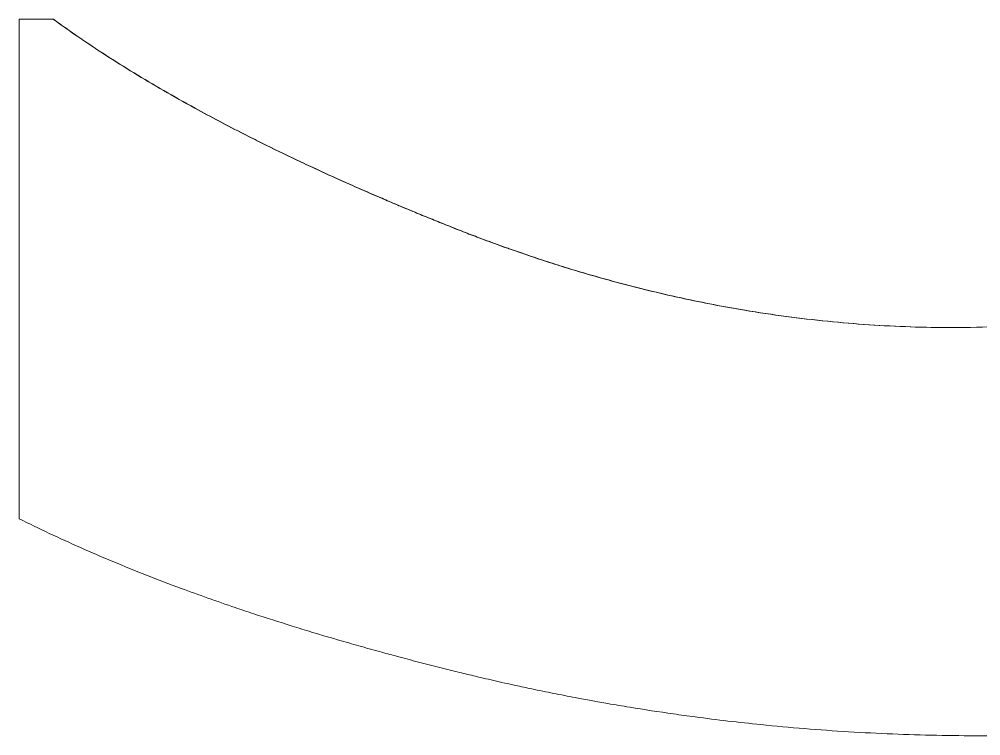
# Model space of a CAD drawing. Header units: millimetres. Extents: x 0 to 8410, y 0 to 5940.
# Drawn here: x 595.249 to 595.931, y 4859.147 to 4859.656 of the extents above; entities that cross this region are included whole.
import ezdxf

# ---------------------------------------------------------------- set-up
doc = ezdxf.new("R2010")
doc.units = ezdxf.units.MM
doc.header["$LTSCALE"] = 10
doc.layers.add('가시적인 것(ISO)', color=3, linetype='Continuous', lineweight=5, true_color=0x00ff00)

msp = doc.modelspace()

# ---------------------------------------------------------------- linework, layer by layer
at = {"layer": '가시적인 것(ISO)'}
for p, q in [((595.27305, 4859.65566), (595.24874, 4859.65566)), ((595.24874, 4859.30112), (595.24874, 4859.65566)), ((595.91022, 4859.43686), (595.91079, 4859.43686))]:
    msp.add_line(p, q, dxfattribs=at)
for points, knots in [([(595.27292, 4859.65566), (595.28462, 4859.64711), (595.29699, 4859.63861), (595.31004, 4859.63017), (595.32308, 4859.62173), (595.3368, 4859.61334), (595.3512, 4859.60501), (595.35839, 4859.60085), (595.36576, 4859.5967), (595.37329, 4859.59256), (595.38459, 4859.58636), (595.39628, 4859.58019), (595.40834, 4859.57404), (595.41236, 4859.572), (595.41642, 4859.56995), (595.42052, 4859.56791), (595.42873, 4859.56383), (595.43711, 4859.55977), (595.44565, 4859.55572), (595.44993, 4859.55369), (595.45424, 4859.55167), (595.4586, 4859.54965), (595.46513, 4859.54662), (595.47176, 4859.5436), (595.47849, 4859.54059), (595.48073, 4859.53958), (595.48298, 4859.53858), (595.48524, 4859.53758), (595.48977, 4859.53557), (595.49434, 4859.53357), (595.49895, 4859.53157), (595.50125, 4859.53058), (595.50357, 4859.52958), (595.50589, 4859.52858), (595.50938, 4859.52708), (595.51289, 4859.52559), (595.51643, 4859.5241), (595.51761, 4859.5236), (595.51879, 4859.5231), (595.51997, 4859.52261), (595.52234, 4859.52161), (595.52472, 4859.52062), (595.52711, 4859.51963), (595.5283, 4859.51913), (595.5295, 4859.51864), (595.5307, 4859.51814), (595.5325, 4859.5174), (595.53431, 4859.51666), (595.53612, 4859.51591), (595.53793, 4859.51517), (595.53975, 4859.51443), (595.54157, 4859.51369), (595.54339, 4859.51295), (595.54522, 4859.51221), (595.54706, 4859.51147), (595.54889, 4859.51073), (595.55073, 4859.50999), (595.55258, 4859.50925), (595.55443, 4859.50851), (595.55628, 4859.50777), (595.55814, 4859.50703), (595.55999, 4859.5063), (595.56185, 4859.50557), (595.5637, 4859.50485), (595.56556, 4859.50412), (595.56741, 4859.50341), (595.56926, 4859.50269), (595.57112, 4859.50198), (595.57297, 4859.50128), (595.57483, 4859.50058), (595.5773, 4859.49964), (595.57977, 4859.49872), (595.58224, 4859.49781), (595.58348, 4859.49735), (595.58471, 4859.4969), (595.58595, 4859.49644), (595.58842, 4859.49554), (595.59089, 4859.49465), (595.59336, 4859.49377), (595.59459, 4859.49333), (595.59583, 4859.49289), (595.59706, 4859.49245), (595.60077, 4859.49114), (595.60447, 4859.48986), (595.60817, 4859.4886), (595.61064, 4859.48775), (595.61311, 4859.48692), (595.61558, 4859.4861), (595.62052, 4859.48446), (595.62545, 4859.48286), (595.63038, 4859.4813), (595.63285, 4859.48052), (595.63532, 4859.47975), (595.63778, 4859.47899), (595.64518, 4859.47672), (595.65258, 4859.47453), (595.65997, 4859.47244), (595.6649, 4859.47104), (595.66983, 4859.46969), (595.67475, 4859.46838), (595.68461, 4859.46575), (595.69445, 4859.46329), (595.7043, 4859.46099), (595.70922, 4859.45984), (595.71414, 4859.45873), (595.71905, 4859.45767), (595.73381, 4859.45447), (595.74855, 4859.45163), (595.76329, 4859.44917), (595.77311, 4859.44753), (595.78292, 4859.44605), (595.79274, 4859.44474), (595.81236, 4859.44211), (595.83196, 4859.44014), (595.85154, 4859.43883), (595.87112, 4859.43752), (595.89068, 4859.43686), (595.91022, 4859.43686)], [0, 0, 0, 0, 0.166667, 0.166667, 0.166667, 0.333333, 0.333333, 0.333333, 0.416667, 0.416667, 0.416667, 0.541667, 0.541667, 0.541667, 0.583333, 0.583333, 0.583333, 0.666667, 0.666667, 0.666667, 0.708333, 0.708333, 0.708333, 0.770833, 0.770833, 0.770833, 0.791667, 0.791667, 0.791667, 0.833333, 0.833333, 0.833333, 0.854167, 0.854167, 0.854167, 0.885417, 0.885417, 0.885417, 0.895833, 0.895833, 0.895833, 0.916667, 0.916667, 0.916667, 0.927083, 0.927083, 0.927083, 0.942708, 0.942708, 0.942708, 0.958333, 0.958333, 0.958333, 0.973958, 0.973958, 0.973958, 0.989583, 0.989583, 0.989583, 1.005208, 1.005208, 1.005208, 1.020833, 1.020833, 1.020833, 1.036458, 1.036458, 1.036458, 1.052083, 1.052083, 1.052083, 1.072917, 1.072917, 1.072917, 1.083333, 1.083333, 1.083333, 1.104167, 1.104167, 1.104167, 1.114583, 1.114583, 1.114583, 1.145833, 1.145833, 1.145833, 1.166667, 1.166667, 1.166667, 1.208333, 1.208333, 1.208333, 1.229167, 1.229167, 1.229167, 1.291667, 1.291667, 1.291667, 1.333333, 1.333333, 1.333333, 1.416667, 1.416667, 1.416667, 1.458333, 1.458333, 1.458333, 1.583333, 1.583333, 1.583333, 1.666667, 1.666667, 1.666667, 1.833333, 1.833333, 1.833333, 2, 2, 2, 2]), ([(595.27305, 4859.65566), (595.28475, 4859.64711), (595.29713, 4859.63861), (595.31018, 4859.63017), (595.32324, 4859.62173), (595.33697, 4859.61334), (595.35137, 4859.60501), (595.35858, 4859.60085), (595.36595, 4859.5967), (595.37349, 4859.59256), (595.3848, 4859.58636), (595.39648, 4859.58019), (595.40855, 4859.57404), (595.41258, 4859.572), (595.41664, 4859.56995), (595.42075, 4859.56791), (595.42896, 4859.56383), (595.43734, 4859.55977), (595.4459, 4859.55572), (595.45017, 4859.55369), (595.45449, 4859.55167), (595.45885, 4859.54965), (595.46539, 4859.54662), (595.47202, 4859.5436), (595.47875, 4859.54059), (595.481, 4859.53958), (595.48325, 4859.53858), (595.48551, 4859.53758), (595.49004, 4859.53557), (595.49461, 4859.53357), (595.49923, 4859.53157), (595.50153, 4859.53058), (595.50385, 4859.52958), (595.50618, 4859.52858), (595.50967, 4859.52708), (595.51318, 4859.52559), (595.51672, 4859.5241), (595.5179, 4859.5236), (595.51908, 4859.5231), (595.52027, 4859.52261), (595.52264, 4859.52161), (595.52502, 4859.52062), (595.52741, 4859.51963), (595.5286, 4859.51913), (595.5298, 4859.51864), (595.531, 4859.51814), (595.5328, 4859.5174), (595.53461, 4859.51666), (595.53642, 4859.51591), (595.53824, 4859.51517), (595.54005, 4859.51443), (595.54188, 4859.51369), (595.5437, 4859.51295), (595.54553, 4859.51221), (595.54737, 4859.51147), (595.54921, 4859.51073), (595.55105, 4859.50999), (595.5529, 4859.50925), (595.55475, 4859.50851), (595.5566, 4859.50777), (595.55846, 4859.50703), (595.56032, 4859.5063), (595.56217, 4859.50557), (595.56403, 4859.50485), (595.56588, 4859.50412), (595.56774, 4859.50341), (595.56959, 4859.50269), (595.57145, 4859.50198), (595.5733, 4859.50128), (595.57516, 4859.50058), (595.57763, 4859.49964), (595.5801, 4859.49872), (595.58258, 4859.49781), (595.58381, 4859.49735), (595.58505, 4859.4969), (595.58629, 4859.49644), (595.58876, 4859.49554), (595.59123, 4859.49465), (595.5937, 4859.49377), (595.59494, 4859.49333), (595.59617, 4859.49289), (595.59741, 4859.49245), (595.60112, 4859.49114), (595.60482, 4859.48986), (595.60853, 4859.4886), (595.611, 4859.48775), (595.61347, 4859.48692), (595.61594, 4859.4861), (595.62088, 4859.48446), (595.62582, 4859.48286), (595.63075, 4859.4813), (595.63322, 4859.48052), (595.63569, 4859.47975), (595.63816, 4859.47899), (595.64556, 4859.47672), (595.65296, 4859.47453), (595.66036, 4859.47244), (595.66529, 4859.47104), (595.67023, 4859.46969), (595.67515, 4859.46838), (595.68501, 4859.46575), (595.69487, 4859.46329), (595.70472, 4859.46099), (595.70964, 4859.45984), (595.71456, 4859.45873), (595.71949, 4859.45767), (595.73425, 4859.45447), (595.74901, 4859.45163), (595.76375, 4859.44917), (595.77358, 4859.44753), (595.7834, 4859.44605), (595.79322, 4859.44474), (595.81285, 4859.44211), (595.83247, 4859.44014), (595.85206, 4859.43883), (595.87166, 4859.43752), (595.89123, 4859.43686), (595.91079, 4859.43686)], [0, 0, 0, 0, 0.166667, 0.166667, 0.166667, 0.333333, 0.333333, 0.333333, 0.416667, 0.416667, 0.416667, 0.541667, 0.541667, 0.541667, 0.583333, 0.583333, 0.583333, 0.666667, 0.666667, 0.666667, 0.708333, 0.708333, 0.708333, 0.770833, 0.770833, 0.770833, 0.791667, 0.791667, 0.791667, 0.833333, 0.833333, 0.833333, 0.854167, 0.854167, 0.854167, 0.885417, 0.885417, 0.885417, 0.895833, 0.895833, 0.895833, 0.916667, 0.916667, 0.916667, 0.927083, 0.927083, 0.927083, 0.942708, 0.942708, 0.942708, 0.958333, 0.958333, 0.958333, 0.973958, 0.973958, 0.973958, 0.989583, 0.989583, 0.989583, 1.005208, 1.005208, 1.005208, 1.020833, 1.020833, 1.020833, 1.036458, 1.036458, 1.036458, 1.052083, 1.052083, 1.052083, 1.072917, 1.072917, 1.072917, 1.083333, 1.083333, 1.083333, 1.104167, 1.104167, 1.104167, 1.114583, 1.114583, 1.114583, 1.145833, 1.145833, 1.145833, 1.166667, 1.166667, 1.166667, 1.208333, 1.208333, 1.208333, 1.229167, 1.229167, 1.229167, 1.291667, 1.291667, 1.291667, 1.333333, 1.333333, 1.333333, 1.416667, 1.416667, 1.416667, 1.458333, 1.458333, 1.458333, 1.583333, 1.583333, 1.583333, 1.666667, 1.666667, 1.666667, 1.833333, 1.833333, 1.833333, 2, 2, 2, 2]), ([(595.91079, 4859.43686), (595.92225, 4859.43686), (595.93371, 4859.43716), (595.94517, 4859.43776), (595.95663, 4859.43836), (595.96809, 4859.43926), (595.97955, 4859.44046), (595.98528, 4859.44106), (595.99101, 4859.44174), (595.99674, 4859.44249), (596.00533, 4859.44361), (596.01392, 4859.44491), (596.02252, 4859.44637), (596.02538, 4859.44686), (596.02824, 4859.44737), (596.03111, 4859.44789), (596.03684, 4859.44894), (596.04256, 4859.45007), (596.04829, 4859.45127), (596.05116, 4859.45187), (596.05402, 4859.45249), (596.05688, 4859.45313), (596.06118, 4859.45408), (596.06547, 4859.45508), (596.06977, 4859.45612), (596.0712, 4859.45647), (596.07263, 4859.45682), (596.07406, 4859.45718), (596.07693, 4859.45789), (596.07979, 4859.45862), (596.08265, 4859.45937), (596.08409, 4859.45975), (596.08552, 4859.46013), (596.08695, 4859.46051), (596.0891, 4859.46109), (596.09124, 4859.46168), (596.09339, 4859.46227), (596.09411, 4859.46247), (596.09482, 4859.46267), (596.09554, 4859.46288), (596.09697, 4859.46328), (596.0984, 4859.46369), (596.09983, 4859.4641), (596.10055, 4859.46431), (596.10127, 4859.46451), (596.10198, 4859.46472), (596.10306, 4859.46503), (596.10413, 4859.46535), (596.1052, 4859.46567), (596.10628, 4859.46599), (596.10735, 4859.46631), (596.10842, 4859.46663), (596.1095, 4859.46696), (596.11057, 4859.46728), (596.11164, 4859.46761), (596.11272, 4859.46794), (596.11379, 4859.46827), (596.11487, 4859.4686), (596.11594, 4859.46894), (596.11701, 4859.46928), (596.11809, 4859.46962), (596.11916, 4859.46996), (596.12023, 4859.4703), (596.12129, 4859.47065), (596.12236, 4859.47099), (596.12342, 4859.47134), (596.12448, 4859.4717), (596.12554, 4859.47205), (596.1266, 4859.47241), (596.12766, 4859.47277), (596.12906, 4859.47325), (596.13046, 4859.47374), (596.13186, 4859.47423), (596.13256, 4859.47448), (596.13325, 4859.47472), (596.13395, 4859.47497), (596.13534, 4859.47547), (596.13673, 4859.47598), (596.13811, 4859.47649), (596.1388, 4859.47675), (596.13949, 4859.477), (596.14018, 4859.47726), (596.14224, 4859.47804), (596.1443, 4859.47883), (596.14634, 4859.47964), (596.1477, 4859.48017), (596.14906, 4859.48071), (596.15041, 4859.48126), (596.15311, 4859.48236), (596.1558, 4859.48348), (596.15846, 4859.48463), (596.15979, 4859.4852), (596.16112, 4859.48578), (596.16244, 4859.48637), (596.16641, 4859.48812), (596.17033, 4859.48994), (596.1742, 4859.4918), (596.17679, 4859.49305), (596.17935, 4859.49432), (596.18189, 4859.49561), (596.18698, 4859.4982), (596.19199, 4859.50089), (596.19692, 4859.50368), (596.19938, 4859.50507), (596.20183, 4859.50649), (596.20425, 4859.50793), (596.21153, 4859.51225), (596.21862, 4859.5168), (596.22553, 4859.52157), (596.23014, 4859.52475), (596.23467, 4859.52803), (596.23913, 4859.53141), (596.24803, 4859.53816), (596.25661, 4859.54531), (596.26487, 4859.55285), (596.27314, 4859.56039), (596.28108, 4859.56832), (596.28871, 4859.57665)], [0, 0, 0, 0, 0.166667, 0.166667, 0.166667, 0.333333, 0.333333, 0.333333, 0.416667, 0.416667, 0.416667, 0.541667, 0.541667, 0.541667, 0.583333, 0.583333, 0.583333, 0.666667, 0.666667, 0.666667, 0.708333, 0.708333, 0.708333, 0.770833, 0.770833, 0.770833, 0.791667, 0.791667, 0.791667, 0.833333, 0.833333, 0.833333, 0.854167, 0.854167, 0.854167, 0.885417, 0.885417, 0.885417, 0.895833, 0.895833, 0.895833, 0.916667, 0.916667, 0.916667, 0.927083, 0.927083, 0.927083, 0.942708, 0.942708, 0.942708, 0.958333, 0.958333, 0.958333, 0.973958, 0.973958, 0.973958, 0.989583, 0.989583, 0.989583, 1.005208, 1.005208, 1.005208, 1.020833, 1.020833, 1.020833, 1.036458, 1.036458, 1.036458, 1.052083, 1.052083, 1.052083, 1.072917, 1.072917, 1.072917, 1.083333, 1.083333, 1.083333, 1.104167, 1.104167, 1.104167, 1.114583, 1.114583, 1.114583, 1.145833, 1.145833, 1.145833, 1.166667, 1.166667, 1.166667, 1.208333, 1.208333, 1.208333, 1.229167, 1.229167, 1.229167, 1.291667, 1.291667, 1.291667, 1.333333, 1.333333, 1.333333, 1.416667, 1.416667, 1.416667, 1.458333, 1.458333, 1.458333, 1.583333, 1.583333, 1.583333, 1.666667, 1.666667, 1.666667, 1.833333, 1.833333, 1.833333, 2, 2, 2, 2]), ([(596.54493, 4859.37811), (596.53283, 4859.3655), (596.52032, 4859.3534), (596.50738, 4859.34181), (596.49444, 4859.33022), (596.48108, 4859.31913), (596.4673, 4859.30855), (596.46041, 4859.30326), (596.45341, 4859.2981), (596.44631, 4859.29306), (596.43211, 4859.28299), (596.41748, 4859.27342), (596.40243, 4859.26436), (596.39491, 4859.25983), (596.38728, 4859.25543), (596.37954, 4859.25115), (596.36794, 4859.24474), (596.3561, 4859.23861), (596.34402, 4859.23276), (596.33999, 4859.23081), (596.33594, 4859.22889), (596.33186, 4859.22701), (596.32574, 4859.22418), (596.31957, 4859.22142), (596.31333, 4859.21874), (596.31125, 4859.21784), (596.30916, 4859.21696), (596.30707, 4859.21608), (596.30393, 4859.21476), (596.30078, 4859.21346), (596.29761, 4859.21217), (596.29655, 4859.21175), (596.2955, 4859.21132), (596.29444, 4859.2109), (596.29285, 4859.21026), (596.29125, 4859.20963), (596.28966, 4859.209), (596.28806, 4859.20838), (596.28646, 4859.20775), (596.28486, 4859.20714), (596.28325, 4859.20652), (596.28165, 4859.2059), (596.28003, 4859.2053), (596.27842, 4859.20469), (596.27681, 4859.20408), (596.27519, 4859.20348), (596.27303, 4859.20268), (596.27087, 4859.20189), (596.2687, 4859.20111), (596.26762, 4859.20072), (596.26653, 4859.20033), (596.26544, 4859.19994), (596.26218, 4859.19878), (596.2589, 4859.19764), (596.25561, 4859.19652), (596.25342, 4859.19577), (596.25122, 4859.19503), (596.24901, 4859.1943), (596.2424, 4859.19211), (596.23572, 4859.18999), (596.229, 4859.18795), (596.22452, 4859.18659), (596.22001, 4859.18527), (596.21548, 4859.18398), (596.20641, 4859.18139), (596.19725, 4859.17894), (596.188, 4859.17663), (596.18337, 4859.17548), (596.17871, 4859.17435), (596.17404, 4859.17327), (596.16468, 4859.17109), (596.15524, 4859.16905), (596.14569, 4859.16715), (596.14092, 4859.16619), (596.13612, 4859.16528), (596.1313, 4859.16439), (596.10719, 4859.15997), (596.08248, 4859.1564), (596.05716, 4859.15368), (596.01666, 4859.14933), (595.97461, 4859.14715), (595.93101, 4859.14715)], [0, 0, 0, 0, 0.166667, 0.166667, 0.166667, 0.333333, 0.333333, 0.333333, 0.416667, 0.416667, 0.416667, 0.583333, 0.583333, 0.583333, 0.666667, 0.666667, 0.666667, 0.791667, 0.791667, 0.791667, 0.833333, 0.833333, 0.833333, 0.895833, 0.895833, 0.895833, 0.916667, 0.916667, 0.916667, 0.947917, 0.947917, 0.947917, 0.958333, 0.958333, 0.958333, 0.973958, 0.973958, 0.973958, 0.989583, 0.989583, 0.989583, 1.005208, 1.005208, 1.005208, 1.020833, 1.020833, 1.020833, 1.041667, 1.041667, 1.041667, 1.052083, 1.052083, 1.052083, 1.083333, 1.083333, 1.083333, 1.104167, 1.104167, 1.104167, 1.166667, 1.166667, 1.166667, 1.208333, 1.208333, 1.208333, 1.291667, 1.291667, 1.291667, 1.333333, 1.333333, 1.333333, 1.416667, 1.416667, 1.416667, 1.458333, 1.458333, 1.458333, 1.666667, 1.666667, 1.666667, 2, 2, 2, 2]), ([(595.93101, 4859.14715), (595.91011, 4859.14715), (595.88925, 4859.14758), (595.86842, 4859.14842), (595.84759, 4859.14926), (595.82679, 4859.15053), (595.80603, 4859.15222), (595.79565, 4859.15306), (595.78528, 4859.15401), (595.77492, 4859.15507), (595.75938, 4859.15665), (595.74385, 4859.15847), (595.72835, 4859.16053), (595.72318, 4859.16121), (595.71802, 4859.16193), (595.71286, 4859.16266), (595.70253, 4859.16414), (595.69221, 4859.16572), (595.6819, 4859.16741), (595.67675, 4859.16826), (595.6716, 4859.16913), (595.66645, 4859.17002), (595.65872, 4859.17137), (595.651, 4859.17277), (595.64329, 4859.17424), (595.64071, 4859.17473), (595.63814, 4859.17522), (595.63557, 4859.17572), (595.63043, 4859.17672), (595.62529, 4859.17775), (595.62016, 4859.17881), (595.61759, 4859.17934), (595.61502, 4859.17987), (595.61245, 4859.18041), (595.6086, 4859.18122), (595.60475, 4859.18205), (595.60091, 4859.18289), (595.59962, 4859.18317), (595.59834, 4859.18345), (595.59706, 4859.18374), (595.59449, 4859.1843), (595.59193, 4859.18488), (595.58937, 4859.18546), (595.58808, 4859.18575), (595.5868, 4859.18604), (595.58552, 4859.18633), (595.58296, 4859.18692), (595.58039, 4859.18751), (595.57783, 4859.18811), (595.57655, 4859.18841), (595.57527, 4859.18871), (595.57399, 4859.18902), (595.57207, 4859.18947), (595.57015, 4859.18993), (595.56823, 4859.19039), (595.56631, 4859.19086), (595.56439, 4859.19132), (595.56247, 4859.19179), (595.56055, 4859.19226), (595.55863, 4859.19274), (595.55671, 4859.19321), (595.55479, 4859.19369), (595.55288, 4859.19417), (595.55097, 4859.19464), (595.54843, 4859.19528), (595.5459, 4859.19592), (595.54337, 4859.19657), (595.54211, 4859.19689), (595.54085, 4859.19721), (595.53959, 4859.19753), (595.53708, 4859.19818), (595.53457, 4859.19883), (595.53207, 4859.19948), (595.53082, 4859.1998), (595.52957, 4859.20013), (595.52832, 4859.20045), (595.52583, 4859.20111), (595.52335, 4859.20176), (595.52087, 4859.20242), (595.51964, 4859.20275), (595.5184, 4859.20308), (595.51717, 4859.20341), (595.51347, 4859.2044), (595.50979, 4859.2054), (595.50613, 4859.2064), (595.50369, 4859.20707), (595.50126, 4859.20774), (595.49883, 4859.20841), (595.49399, 4859.20976), (595.48917, 4859.21111), (595.48439, 4859.21248), (595.482, 4859.21316), (595.47962, 4859.21385), (595.47725, 4859.21453), (595.47013, 4859.2166), (595.46309, 4859.21868), (595.45612, 4859.22079), (595.45148, 4859.2222), (595.44687, 4859.22361), (595.44229, 4859.22504), (595.43314, 4859.22789), (595.42413, 4859.23078), (595.41525, 4859.23371), (595.41081, 4859.23518), (595.4064, 4859.23665), (595.40203, 4859.23814), (595.38891, 4859.2426), (595.3761, 4859.24714), (595.3636, 4859.25178), (595.35526, 4859.25487), (595.34706, 4859.258), (595.33899, 4859.26117), (595.32286, 4859.26751), (595.30728, 4859.27401), (595.29223, 4859.28067), (595.27719, 4859.28733), (595.26269, 4859.29415), (595.24874, 4859.30112)], [0, 0, 0, 0, 0.166667, 0.166667, 0.166667, 0.333333, 0.333333, 0.333333, 0.416667, 0.416667, 0.416667, 0.541667, 0.541667, 0.541667, 0.583333, 0.583333, 0.583333, 0.666667, 0.666667, 0.666667, 0.708333, 0.708333, 0.708333, 0.770833, 0.770833, 0.770833, 0.791667, 0.791667, 0.791667, 0.833333, 0.833333, 0.833333, 0.854167, 0.854167, 0.854167, 0.885417, 0.885417, 0.885417, 0.895833, 0.895833, 0.895833, 0.916667, 0.916667, 0.916667, 0.927083, 0.927083, 0.927083, 0.947917, 0.947917, 0.947917, 0.958333, 0.958333, 0.958333, 0.973958, 0.973958, 0.973958, 0.989583, 0.989583, 0.989583, 1.005208, 1.005208, 1.005208, 1.020833, 1.020833, 1.020833, 1.041667, 1.041667, 1.041667, 1.052083, 1.052083, 1.052083, 1.072917, 1.072917, 1.072917, 1.083333, 1.083333, 1.083333, 1.104167, 1.104167, 1.104167, 1.114583, 1.114583, 1.114583, 1.145833, 1.145833, 1.145833, 1.166667, 1.166667, 1.166667, 1.208333, 1.208333, 1.208333, 1.229167, 1.229167, 1.229167, 1.291667, 1.291667, 1.291667, 1.333333, 1.333333, 1.333333, 1.416667, 1.416667, 1.416667, 1.458333, 1.458333, 1.458333, 1.583333, 1.583333, 1.583333, 1.666667, 1.666667, 1.666667, 1.833333, 1.833333, 1.833333, 2, 2, 2, 2])]:
    msp.add_open_spline(points, degree=3, knots=knots, dxfattribs=at)

doc.saveas('drawing.dxf')
